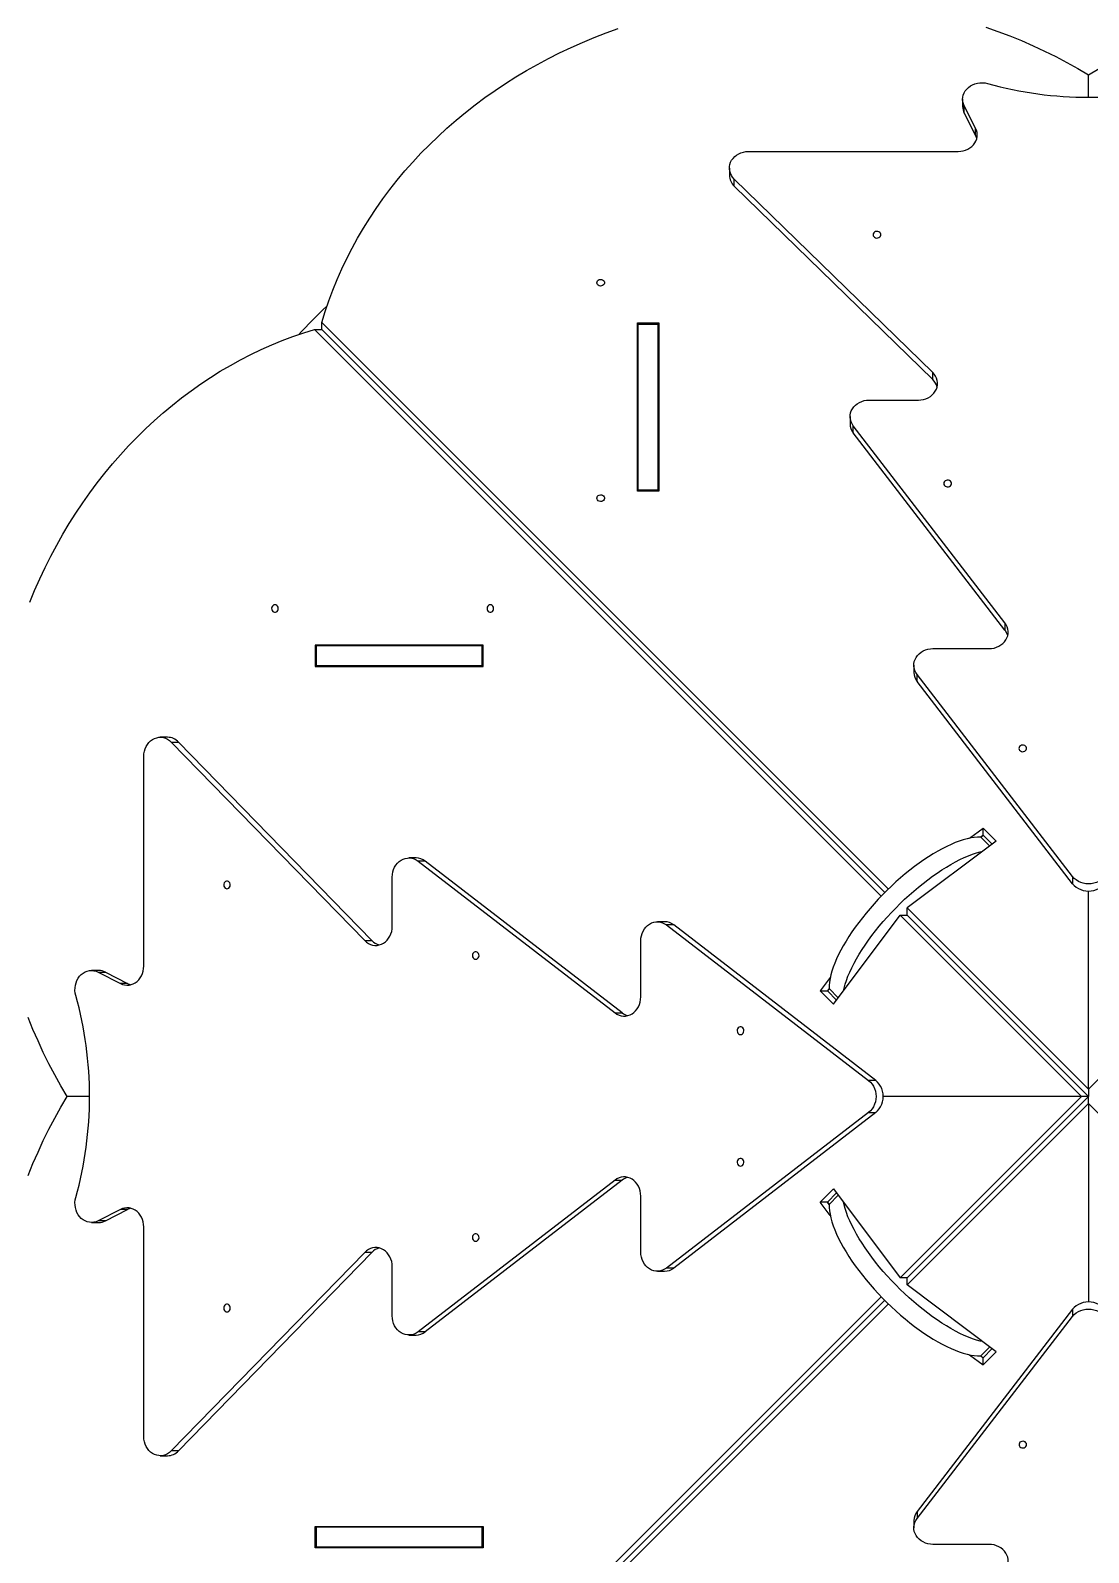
# Model space of a CAD drawing. Header units: millimetres. Extents: x -5136 to 7768, y -7241 to 6389.
# Drawn here: x -1202 to -96, y 138 to 1729 of the extents above; entities that cross this region are included whole.
import ezdxf

# ---------------------------------------------------------------- set-up
doc = ezdxf.new("R2010")
doc.units = ezdxf.units.MM
for name, color, linetype in [('DIKOM_ОБЪЕКТ', 7, 'Continuous'), ('DIKOM_РАЗМЕР_ЗОНА', 7, 'Continuous'), ('DIKOM_РАЗМЕР_ОБЪЕКТА', 7, 'Continuous')]:
    doc.layers.add(name, color=color, linetype=linetype)
doc.styles.add('style1', font='arial.ttf', dxfattribs={"width": 0.8})
doc.dimstyles.new('1-50', dxfattribs={"dimtxt": 300, "dimasz": 200, "dimexe": 100, "dimexo": 0, "dimgap": 100, "dimtad": 1, "dimtxsty": 'style1', "dimcen": 200, "dimclrd": 7, "dimclre": 7, "dimclrt": 7, "dimadec": 1, "dimazin": 2, "dimtfac": 1, "dimtmove": 0, "dimatfit": 2, "dimfxl": 0, "dimlwd": 25, "dimlwe": 18, "dimarcsym": 0})

# ---------------------------------------------------------------- blocks, each defined once
blk = doc.blocks.new('*D11')
at = {"layer": 'Defpoints', "color": 0, "transparency": 16777216}
for p in [(-3635.9, 3225.1), (4714.3, -2234.9), (4714.3, -5855.6)]:
    blk.add_point(p, dxfattribs=at)
at = {"layer": 'DIKOM_РАЗМЕР_ОБЪЕКТА', "color": 7, "lineweight": 18, "transparency": 16777216}
for p, q in [((-3635.9, 3225.1), (-3635.9, -5955.6)), ((4714.3, -2234.9), (4714.3, -5955.6))]:
    blk.add_line(p, q, dxfattribs=at)
at = {"layer": 'DIKOM_РАЗМЕР_ОБЪЕКТА', "color": 7, "lineweight": 25, "transparency": 16777216}
blk.add_line((-3435.9, -5855.6), (4514.3, -5855.6), dxfattribs=at)
at = {"layer": 'DIKOM_РАЗМЕР_ОБЪЕКТА', "color": 7, "transparency": 16777216}
for points in [[(-3435.9, -5822.2), (-3435.9, -5888.9), (-3635.9, -5855.6)], [(4514.3, -5822.2), (4514.3, -5888.9), (4714.3, -5855.6)]]:
    blk.add_solid(points, dxfattribs=at)
at = {"layer": 'DIKOM_РАЗМЕР_ОБЪЕКТА', "color": 7, "transparency": 16777216, "insert": (351, -5602.3), "char_height": 300, "attachment_point": 5, "style": 'style1'}
blk.add_mtext('8350', dxfattribs=at)
blk = doc.blocks.new('*D12')
at = {"layer": 'Defpoints', "color": 0, "transparency": 16777216}
for p in [(-65.5, 6388.8), (-123.5, -5013.5), (7668.1, -5013.5)]:
    blk.add_point(p, dxfattribs=at)
at = {"layer": 'DIKOM_РАЗМЕР_ЗОНА', "color": 7, "lineweight": 18, "transparency": 16777216}
for p, q in [((-65.5, 6388.8), (7768.1, 6388.8)), ((-123.5, -5013.5), (7768.1, -5013.5))]:
    blk.add_line(p, q, dxfattribs=at)
at = {"layer": 'DIKOM_РАЗМЕР_ЗОНА', "color": 7, "lineweight": 25, "transparency": 16777216}
blk.add_line((7668.1, 6188.8), (7668.1, -4813.5), dxfattribs=at)
at = {"layer": 'DIKOM_РАЗМЕР_ЗОНА', "color": 7, "transparency": 16777216}
for points in [[(7634.7, 6188.8), (7701.4, 6188.8), (7668.1, 6388.8)], [(7634.7, -4813.5), (7701.4, -4813.5), (7668.1, -5013.5)]]:
    blk.add_solid(points, dxfattribs=at)
at = {"layer": 'DIKOM_РАЗМЕР_ЗОНА', "color": 7, "transparency": 16777216, "insert": (7414.9, 1332.3), "char_height": 300, "attachment_point": 5, "rotation": 90, "style": 'style1'}
blk.add_mtext('11400', dxfattribs=at)
blk = doc.blocks.new('*D13')
at = {"layer": 'Defpoints', "color": 0, "transparency": 16777216}
for p in [(-5135.9, 3339.1), (6199.1, -1534.9), (6199.1, -7141)]:
    blk.add_point(p, dxfattribs=at)
at = {"layer": 'DIKOM_РАЗМЕР_ОБЪЕКТА', "color": 7, "lineweight": 18, "transparency": 16777216}
for p, q in [((-5135.9, 3339.1), (-5135.9, -7241)), ((6199.1, -1534.9), (6199.1, -7241))]:
    blk.add_line(p, q, dxfattribs=at)
at = {"layer": 'DIKOM_РАЗМЕР_ОБЪЕКТА', "color": 7, "lineweight": 25, "transparency": 16777216}
blk.add_line((-4935.9, -7141), (5999.1, -7141), dxfattribs=at)
at = {"layer": 'DIKOM_РАЗМЕР_ОБЪЕКТА', "color": 7, "transparency": 16777216}
for points in [[(-4935.9, -7107.7), (-4935.9, -7174.3), (-5135.9, -7141)], [(5999.1, -7107.7), (5999.1, -7174.3), (6199.1, -7141)]]:
    blk.add_solid(points, dxfattribs=at)
at = {"layer": 'DIKOM_РАЗМЕР_ОБЪЕКТА', "color": 7, "transparency": 16777216, "insert": (1341, -6887.7), "char_height": 300, "attachment_point": 5, "style": 'style1'}
blk.add_mtext('11350', dxfattribs=at)

msp = doc.modelspace()

# ---------------------------------------------------------------- linework, layer by layer
at = {"layer": 'DIKOM_ОБЪЕКТ', "color": 7, "linetype": 'Continuous', "lineweight": 15}
for p, q in [((-95.686, 1659.421), (-95.686, 1682.963)), ((-227.363, 1657.384), (-227.363, 1649.884)), ((-213.741, 1627.165), (-225.639, 1650.35)), ((-225.639, 1642.85), (-225.639, 1650.35)), ((-225.639, 1642.85), (-213.741, 1619.665)), ((-213.741, 1619.665), (-213.741, 1627.165)), ((-451.149, 1602.81), (-232.017, 1602.81)), ((-471.149, 1585.49), (-471.149, 1577.99)), ((-258.608, 1371.83), (-466.097, 1573.982)), ((-466.097, 1566.482), (-466.097, 1573.982)), ((-466.097, 1566.482), (-258.608, 1364.33)), ((-904.745, 1416.66), (-312.448, 824.362)), ((-904.745, 1416.66), (-897.245, 1416.66)), ((-897.245, 1424.16), (-304.948, 831.862)), ((-897.245, 1416.66), (-897.245, 1424.16)), ((-897.245, 1416.66), (-308.729, 828.143)), ((-567.386, 1423.65), (-544.986, 1423.65)), ((-567.386, 1247.847), (-567.386, 1423.65)), ((-567.386, 1416.15), (-566.686, 1416.15)), ((-566.686, 1422.351), (-545.686, 1422.351)), ((-566.686, 1249.146), (-566.686, 1422.351)), ((-545.686, 1249.146), (-545.686, 1422.351)), ((-545.686, 1416.15), (-544.986, 1416.15)), ((-544.986, 1423.65), (-544.986, 1247.847)), ((-258.608, 1364.33), (-258.608, 1371.83)), ((-324.982, 1343.002), (-273.556, 1343.002)), ((-344.982, 1325.682), (-344.982, 1318.182)), ((-183.082, 1110.123), (-341.623, 1316.074)), ((-341.623, 1308.574), (-341.623, 1316.074)), ((-183.082, 1102.623), (-341.623, 1308.574)), ((-544.986, 1247.847), (-567.386, 1247.847)), ((-566.686, 1249.146), (-545.686, 1249.146)), ((-566.686, 1247.847), (-566.686, 1249.146)), ((-545.686, 1247.847), (-545.686, 1249.146)), ((-183.082, 1110.123), (-183.082, 1102.623)), ((-728.433, 1086.8), (-904.236, 1086.8)), ((-904.236, 1086.8), (-904.236, 1064.4)), ((-902.937, 1065.1), (-902.937, 1086.1)), ((-729.732, 1086.1), (-902.937, 1086.1)), ((-896.736, 1086.8), (-896.736, 1086.1)), ((-729.732, 1065.1), (-729.732, 1086.1)), ((-728.433, 1086.1), (-729.732, 1086.1)), ((-728.433, 1064.4), (-728.433, 1086.8)), ((-258.316, 1083.195), (-199.723, 1083.195)), ((-904.236, 1064.4), (-728.433, 1064.4)), ((-729.732, 1065.1), (-902.937, 1065.1)), ((-896.736, 1065.1), (-896.736, 1064.4)), ((-728.433, 1065.1), (-729.732, 1065.1)), ((-278.316, 1065.874), (-278.316, 1058.374)), ((-112.327, 845.005), (-274.957, 1056.267)), ((-274.957, 1048.767), (-274.957, 1056.267)), ((-112.327, 837.505), (-274.957, 1048.767)), ((-1058.575, 990.564), (-1066.075, 990.564)), ((-1083.396, 751.431), (-1083.396, 970.564)), ((-1054.568, 985.512), (-852.416, 778.022)), ((-1054.568, 985.512), (-1047.068, 985.512)), ((-1047.068, 985.512), (-844.916, 778.022)), ((-219.981, 885.102), (-205.977, 895.605)), ((-205.977, 895.605), (-192.229, 881.857)), ((-205.977, 888.105), (-205.977, 895.605)), ((-192.229, 881.857), (-285.208, 812.123)), ((-208.423, 886.271), (-205.977, 888.105)), ((-205.972, 888.1), (-208.423, 886.271)), ((-198.96, 876.809), (-208.423, 886.271)), ((-205.977, 888.105), (-196.515, 878.643)), ((-798.768, 864.397), (-806.268, 864.397)), ((-796.66, 861.038), (-590.709, 702.496)), ((-789.16, 861.038), (-796.66, 861.038)), ((-583.209, 702.496), (-789.16, 861.038)), ((-823.588, 792.971), (-823.588, 844.397)), ((-112.327, 845.005), (-112.327, 837.505)), ((-95.686, 622.6), (-95.686, 829.792)), ((-285.208, 812.123), (-95.686, 622.6)), ((-285.208, 804.623), (-285.208, 812.123)), ((93.836, 812.123), (-95.686, 622.6)), ((-538.96, 797.73), (-546.46, 797.73)), ((-362.443, 711.643), (-292.708, 804.623)), ((-292.708, 804.623), (-103.186, 615.1)), ((-292.708, 804.623), (-285.208, 804.623)), ((-285.208, 804.623), (-95.686, 615.1)), ((-536.852, 794.371), (-325.59, 631.741)), ((-529.352, 794.371), (-536.852, 794.371)), ((-318.09, 631.741), (-529.352, 794.371)), ((-852.416, 778.022), (-844.916, 778.022)), ((-563.781, 719.137), (-563.781, 777.73)), ((-1130.47, 746.777), (-1137.97, 746.777)), ((-1130.935, 745.053), (-1107.751, 733.155)), ((-1130.935, 745.053), (-1123.435, 745.053)), ((-1123.435, 745.053), (-1100.251, 733.155)), ((-1100.251, 733.155), (-1107.751, 733.155)), ((-365.687, 739.395), (-376.191, 725.391)), ((-376.191, 725.391), (-362.443, 711.643)), ((-376.191, 725.391), (-368.691, 725.391)), ((-366.856, 727.837), (-368.691, 725.391)), ((-368.691, 725.391), (-359.229, 715.929)), ((-366.856, 727.837), (-368.686, 725.386)), ((-366.856, 727.837), (-357.394, 718.375)), ((-590.709, 702.496), (-583.209, 702.496)), ((-318.09, 631.741), (-325.59, 631.741)), ((-95.686, 622.6), (-95.686, 615.1)), ((-1140.007, 615.1), (-1163.549, 615.1)), ((-103.186, 615.1), (-310.377, 615.1)), ((-292.708, 425.578), (-103.186, 615.1)), ((-285.208, 425.578), (-95.686, 615.1)), ((-285.208, 418.078), (-95.686, 607.6)), ((-95.686, 615.1), (-103.186, 615.1)), ((-95.686, 607.6), (-95.686, 615.1)), ((-95.686, 607.6), (-95.686, 400.409)), ((93.836, 418.078), (-95.686, 607.6)), ((-325.59, 598.459), (-536.852, 435.83)), ((-318.09, 598.459), (-529.352, 435.83)), ((-325.59, 598.459), (-318.09, 598.459)), ((-590.709, 527.704), (-796.66, 369.163)), ((-583.209, 527.704), (-789.16, 369.163)), ((-590.709, 527.704), (-583.209, 527.704)), ((-563.781, 452.471), (-563.781, 511.063)), ((-376.191, 504.81), (-362.443, 518.557)), ((-368.691, 504.81), (-359.229, 514.272)), ((-357.394, 511.826), (-366.856, 502.364)), ((-362.443, 518.557), (-292.708, 425.578)), ((-1107.751, 497.046), (-1130.935, 485.148)), ((-1123.435, 485.148), (-1100.251, 497.046)), ((-1100.251, 497.046), (-1107.751, 497.046)), ((-365.687, 490.806), (-376.191, 504.81)), ((-368.691, 504.81), (-376.191, 504.81)), ((-366.856, 502.364), (-368.691, 504.81)), ((-368.686, 504.814), (-366.856, 502.364)), ((-1137.97, 483.424), (-1130.47, 483.424)), ((-1123.435, 485.148), (-1130.935, 485.148)), ((-1083.396, 259.637), (-1083.396, 478.77)), ((-852.416, 452.178), (-1054.568, 244.689)), ((-1047.068, 244.689), (-844.916, 452.178)), ((-844.916, 452.178), (-852.416, 452.178)), ((-823.588, 385.804), (-823.588, 437.23)), ((-546.46, 432.471), (-538.96, 432.471)), ((-529.352, 435.83), (-536.852, 435.83)), ((-285.208, 425.578), (-292.708, 425.578)), ((-285.208, 418.078), (-285.208, 425.578)), ((-192.229, 348.344), (-285.208, 418.078)), ((-904.745, -186.459), (-312.448, 405.839)), ((-897.245, -186.459), (-308.729, 402.057)), ((-897.245, -193.959), (-304.948, 398.339)), ((-112.327, 392.696), (-274.957, 181.434)), ((-274.957, 173.934), (-112.327, 385.196)), ((-112.327, 392.696), (-112.327, 385.196)), ((-789.16, 369.163), (-796.66, 369.163)), ((-806.268, 365.804), (-798.768, 365.804)), ((-208.423, 343.93), (-198.96, 353.392)), ((-205.977, 342.096), (-196.515, 351.558)), ((-219.981, 345.099), (-205.977, 334.596)), ((-208.423, 343.93), (-205.972, 342.101)), ((-208.423, 343.93), (-205.977, 342.096)), ((-205.977, 334.596), (-192.229, 348.344)), ((-205.977, 334.596), (-205.977, 342.096)), ((-1066.075, 239.637), (-1058.575, 239.637)), ((-1047.068, 244.689), (-1054.568, 244.689)), ((-274.957, 181.434), (-274.957, 173.934)), ((-904.236, 165.8), (-728.433, 165.8)), ((-904.236, 143.4), (-904.236, 165.8)), ((-902.937, 144.1), (-902.937, 165.1)), ((-729.732, 165.1), (-902.937, 165.1)), ((-896.736, 165.1), (-896.736, 165.8)), ((-729.732, 144.1), (-729.732, 165.1)), ((-728.433, 165.1), (-729.732, 165.1)), ((-728.433, 165.8), (-728.433, 143.4)), ((-278.316, 171.826), (-278.316, 164.326)), ((-728.433, 143.4), (-904.236, 143.4)), ((-729.732, 144.1), (-902.937, 144.1)), ((-896.736, 143.4), (-896.736, 144.1)), ((-728.433, 144.1), (-729.732, 144.1)), ((-199.723, 147.006), (-258.316, 147.006))]:
    msp.add_line(p, q, dxfattribs=at)
at = {"layer": 'DIKOM_ОБЪЕКТ', "color": 7, "linetype": 'Continuous', "lineweight": 15, "flags": 128}
for points in [[(-897.245, 1424.16), (-893.741, 1435.517), (-889.896, 1446.791), (-885.712, 1457.974), (-881.193, 1469.059), (-876.341, 1480.038), (-871.16, 1490.904), (-865.653, 1501.648), (-859.824, 1512.265), (-853.677, 1522.746), (-847.216, 1533.085), (-840.446, 1543.274), (-833.372, 1553.307), (-825.997, 1563.176), (-818.327, 1572.875), (-810.367, 1582.398), (-802.123, 1591.737), (-793.601, 1600.887), (-784.806, 1609.841), (-775.743, 1618.594), (-766.42, 1627.138), (-756.843, 1635.469), (-747.018, 1643.58), (-736.952, 1651.467), (-726.651, 1659.123), (-716.123, 1666.544), (-705.375, 1673.724), (-694.415, 1680.659), (-683.249, 1687.344), (-671.885, 1693.774), (-660.332, 1699.945), (-648.596, 1705.853), (-636.687, 1711.493), (-624.611, 1716.862), (-612.378, 1721.957), (-599.995, 1726.773), (-587.471, 1731.308)], [(-203.145, 1732.787), (-190.576, 1728.349), (-178.144, 1723.628), (-165.859, 1718.628), (-153.729, 1713.352), (-141.762, 1707.803), (-129.966, 1701.986), (-118.349, 1695.904), (-106.92, 1689.562), (-95.686, 1682.963)], [(-95.686, 1682.963), (-84.452, 1689.562), (-73.023, 1695.904), (-61.407, 1701.986), (-49.611, 1707.803), (-37.644, 1713.352), (-25.514, 1718.628), (-13.228, 1723.628), (-0.797, 1728.349), (11.773, 1732.787)], [(-225.639, 1650.35), (-226.568, 1652.551), (-227.146, 1654.841), (-227.361, 1657.178), (-227.21, 1659.519), (-226.696, 1661.82), (-225.827, 1664.04), (-224.62, 1666.138), (-223.097, 1668.076), (-221.286, 1669.818), (-219.22, 1671.332), (-216.937, 1672.591), (-214.478, 1673.572), (-211.889, 1674.255), (-209.217, 1674.63), (-206.511, 1674.689), (-203.821, 1674.431), (-201.196, 1673.861)], [(-232.017, 1602.81), (-229.373, 1602.962), (-226.775, 1603.416), (-224.269, 1604.163), (-221.899, 1605.19), (-219.707, 1606.48), (-217.731, 1608.009), (-216.006, 1609.751), (-214.562, 1611.675), (-213.424, 1613.748), (-212.613, 1615.933), (-212.143, 1618.192), (-212.021, 1620.484), (-212.251, 1622.771), (-212.827, 1625.011), (-213.741, 1627.165)], [(-212.491, 1616.381), (-212.827, 1617.511), (-213.741, 1619.665)], [(-466.097, 1573.982), (-467.751, 1575.832), (-469.103, 1577.857), (-470.126, 1580.021), (-470.804, 1582.285), (-471.123, 1584.608), (-471.078, 1586.947), (-470.67, 1589.259), (-469.906, 1591.502), (-468.799, 1593.636), (-467.371, 1595.621), (-465.647, 1597.421), (-463.658, 1599.004), (-461.442, 1600.34), (-459.038, 1601.406), (-456.489, 1602.181), (-453.844, 1602.652), (-451.149, 1602.81)], [(-320.872, 1515.777), (-320.694, 1514.756), (-320.177, 1513.826), (-319.366, 1513.069), (-318.333, 1512.553), (-317.171, 1512.323), (-315.982, 1512.4), (-314.872, 1512.777), (-313.94, 1513.421), (-313.268, 1514.274), (-312.917, 1515.261), (-312.917, 1516.294), (-313.268, 1517.28), (-313.94, 1518.134), (-314.872, 1518.777), (-315.982, 1519.155), (-317.171, 1519.232), (-318.333, 1519.002), (-319.366, 1518.486), (-320.177, 1517.729), (-320.694, 1516.798), (-320.872, 1515.777)], [(-609.686, 1465.653), (-609.508, 1466.674), (-608.991, 1467.604), (-608.18, 1468.361), (-607.148, 1468.877), (-605.985, 1469.107), (-604.796, 1469.03), (-603.686, 1468.653), (-602.754, 1468.009), (-602.082, 1467.156), (-601.731, 1466.169), (-601.731, 1465.136), (-602.082, 1464.15), (-602.754, 1463.296), (-603.686, 1462.653), (-604.796, 1462.275), (-605.985, 1462.198), (-607.148, 1462.428), (-608.18, 1462.944), (-608.991, 1463.701), (-609.508, 1464.631), (-609.686, 1465.653)], [(-1202.543, 1131.792), (-1197.448, 1144.025), (-1192.079, 1156.101), (-1186.438, 1168.011), (-1180.531, 1179.746), (-1174.36, 1191.3), (-1167.929, 1202.663), (-1161.245, 1213.829), (-1154.31, 1224.79), (-1147.129, 1235.538), (-1139.709, 1246.065), (-1132.052, 1256.366), (-1124.166, 1266.432), (-1116.054, 1276.257), (-1107.724, 1285.835), (-1099.179, 1295.158), (-1090.427, 1304.22), (-1081.473, 1313.015), (-1072.323, 1321.538), (-1062.984, 1329.782), (-1053.461, 1337.741), (-1043.762, 1345.411), (-1033.893, 1352.786), (-1023.86, 1359.861), (-1013.671, 1366.631), (-1003.332, 1373.091), (-992.851, 1379.238), (-982.234, 1385.067), (-971.489, 1390.574), (-960.624, 1395.755), (-949.645, 1400.607), (-938.56, 1405.126), (-927.377, 1409.31), (-916.102, 1413.155), (-904.745, 1416.66)], [(-273.556, 1343.002), (-270.862, 1343.16), (-268.216, 1343.631), (-265.668, 1344.407), (-263.264, 1345.472), (-261.047, 1346.809), (-259.059, 1348.391), (-257.335, 1350.192), (-255.906, 1352.177), (-254.8, 1354.311), (-254.036, 1356.554), (-253.627, 1358.866), (-253.582, 1361.205), (-253.902, 1363.527), (-254.579, 1365.791), (-255.603, 1367.956), (-256.954, 1369.981), (-258.608, 1371.83)], [(-341.623, 1316.074), (-342.965, 1318.1), (-343.979, 1320.264), (-344.648, 1322.526), (-344.959, 1324.846), (-344.908, 1327.18), (-344.494, 1329.488), (-343.725, 1331.726), (-342.616, 1333.855), (-341.186, 1335.835), (-339.462, 1337.63), (-337.475, 1339.208), (-335.26, 1340.541), (-332.859, 1341.603), (-330.314, 1342.376), (-327.673, 1342.845), (-324.982, 1343.002)], [(-247.053, 1255.785), (-246.875, 1254.764), (-246.358, 1253.834), (-245.547, 1253.077), (-244.514, 1252.56), (-243.352, 1252.331), (-242.163, 1252.408), (-241.053, 1252.785), (-240.121, 1253.429), (-239.449, 1254.282), (-239.098, 1255.269), (-239.098, 1256.301), (-239.449, 1257.288), (-240.121, 1258.141), (-241.053, 1258.785), (-242.163, 1259.162), (-243.352, 1259.239), (-244.514, 1259.01), (-245.547, 1258.493), (-246.358, 1257.736), (-246.875, 1256.806), (-247.053, 1255.785)], [(-609.686, 1240.486), (-609.508, 1241.507), (-608.991, 1242.437), (-608.18, 1243.194), (-607.148, 1243.711), (-605.985, 1243.94), (-604.796, 1243.863), (-603.686, 1243.486), (-602.754, 1242.842), (-602.082, 1241.989), (-601.731, 1241.002), (-601.731, 1239.97), (-602.082, 1238.983), (-602.754, 1238.13), (-603.686, 1237.486), (-604.796, 1237.109), (-605.985, 1237.032), (-607.148, 1237.261), (-608.18, 1237.778), (-608.991, 1238.535), (-609.508, 1239.465), (-609.686, 1240.486)], [(-946.238, 1129.1), (-947.259, 1128.923), (-948.19, 1128.405), (-948.947, 1127.594), (-949.463, 1126.562), (-949.693, 1125.399), (-949.616, 1124.21), (-949.238, 1123.1), (-948.594, 1122.168), (-947.741, 1121.497), (-946.755, 1121.145), (-945.722, 1121.145), (-944.735, 1121.497), (-943.882, 1122.168), (-943.238, 1123.1), (-942.861, 1124.21), (-942.784, 1125.399), (-943.014, 1126.562), (-943.53, 1127.594), (-944.287, 1128.405), (-945.217, 1128.923), (-946.238, 1129.1)], [(-721.072, 1129.1), (-722.093, 1128.923), (-723.023, 1128.405), (-723.78, 1127.594), (-724.296, 1126.562), (-724.526, 1125.399), (-724.449, 1124.21), (-724.072, 1123.1), (-723.428, 1122.168), (-722.575, 1121.497), (-721.588, 1121.145), (-720.555, 1121.145), (-719.569, 1121.497), (-718.715, 1122.168), (-718.072, 1123.1), (-717.694, 1124.21), (-717.617, 1125.399), (-717.847, 1126.562), (-718.363, 1127.594), (-719.12, 1128.405), (-720.051, 1128.923), (-721.072, 1129.1)], [(-199.723, 1083.195), (-197.033, 1083.352), (-194.391, 1083.822), (-191.847, 1084.595), (-189.446, 1085.657), (-187.231, 1086.989), (-185.244, 1088.567), (-183.519, 1090.363), (-182.09, 1092.343), (-180.98, 1094.471), (-180.212, 1096.709), (-179.798, 1099.017), (-179.747, 1101.352), (-180.058, 1103.671), (-180.727, 1105.933), (-181.741, 1108.097), (-183.082, 1110.123)], [(-274.957, 1056.267), (-276.298, 1058.293), (-277.312, 1060.456), (-277.981, 1062.718), (-278.292, 1065.038), (-278.241, 1067.373), (-277.827, 1069.68), (-277.059, 1071.919), (-275.949, 1074.047), (-274.52, 1076.027), (-272.795, 1077.822), (-270.808, 1079.401), (-268.593, 1080.733), (-266.192, 1081.795), (-263.648, 1082.568), (-261.006, 1083.037), (-258.316, 1083.195)], [(-1083.396, 970.564), (-1083.238, 973.258), (-1082.767, 975.904), (-1081.992, 978.452), (-1080.926, 980.856), (-1079.59, 983.073), (-1078.007, 985.061), (-1076.207, 986.785), (-1074.221, 988.214), (-1072.088, 989.32), (-1069.844, 990.084), (-1067.532, 990.493), (-1065.194, 990.538), (-1062.871, 990.218), (-1060.607, 989.541), (-1058.443, 988.517), (-1056.417, 987.166), (-1054.568, 985.512)], [(-168.447, 978.933), (-168.269, 977.912), (-167.752, 976.981), (-166.941, 976.224), (-165.908, 975.708), (-164.746, 975.478), (-163.557, 975.555), (-162.447, 975.933), (-161.514, 976.576), (-160.843, 977.43), (-160.491, 978.416), (-160.491, 979.449), (-160.843, 980.436), (-161.514, 981.289), (-162.447, 981.933), (-163.557, 982.31), (-164.746, 982.387), (-165.908, 982.157), (-166.941, 981.641), (-167.752, 980.884), (-168.269, 979.954), (-168.447, 978.933)], [(-208.423, 886.271), (-211.702, 886.225), (-215.175, 885.911), (-218.831, 885.331), (-222.661, 884.487), (-226.652, 883.38), (-230.792, 882.014), (-235.07, 880.394), (-239.473, 878.523), (-243.986, 876.408), (-248.598, 874.055), (-253.294, 871.471), (-258.06, 868.663), (-262.883, 865.64), (-267.747, 862.411), (-272.639, 858.986), (-277.543, 855.374), (-282.446, 851.586), (-287.332, 847.635), (-292.187, 843.53), (-296.997, 839.286), (-301.747, 834.913), (-306.423, 830.426), (-311.012, 825.837), (-315.499, 821.161), (-319.871, 816.411), (-324.116, 811.601), (-328.22, 806.746), (-332.172, 801.86), (-335.96, 796.957), (-339.571, 792.053), (-342.997, 787.161), (-346.226, 782.297), (-349.249, 777.475), (-352.057, 772.708), (-354.641, 768.012), (-356.994, 763.401), (-359.109, 758.887), (-360.98, 754.485), (-362.6, 750.207), (-363.966, 746.066), (-365.072, 742.075), (-365.917, 738.246), (-366.497, 734.589), (-366.81, 731.116), (-366.856, 727.837)], [(-823.588, 844.397), (-823.431, 847.087), (-822.961, 849.728), (-822.189, 852.273), (-821.126, 854.674), (-819.794, 856.889), (-818.216, 858.876), (-816.42, 860.601), (-814.441, 862.03), (-812.312, 863.139), (-810.074, 863.908), (-807.766, 864.322), (-805.431, 864.373), (-803.112, 864.062), (-800.85, 863.393), (-798.686, 862.379), (-796.66, 861.038)], [(-351.94, 725.648), (-351.325, 728.327), (-350.218, 732.318), (-348.852, 736.459), (-347.232, 740.737), (-345.361, 745.139), (-343.246, 749.653), (-340.893, 754.265), (-338.309, 758.961), (-335.501, 763.727), (-332.478, 768.549), (-329.249, 773.414), (-325.824, 778.305), (-322.212, 783.21), (-318.424, 788.112), (-314.473, 792.998), (-310.368, 797.853), (-306.124, 802.663), (-301.751, 807.413), (-297.264, 812.09), (-292.675, 816.678), (-287.999, 821.165), (-283.249, 825.538), (-278.439, 829.783), (-273.584, 833.887), (-268.698, 837.839), (-263.795, 841.626), (-258.891, 845.238), (-253.999, 848.664), (-249.135, 851.893), (-244.313, 854.915), (-239.546, 857.723), (-234.85, 860.307), (-230.239, 862.661), (-225.725, 864.776), (-221.323, 866.646), (-217.045, 868.267), (-212.904, 869.632), (-208.913, 870.739), (-206.233, 871.354)], [(-79.045, 845.005), (-80.761, 843.082), (-82.771, 841.387), (-85.035, 839.952), (-87.509, 838.806), (-90.144, 837.97), (-92.887, 837.462), (-95.686, 837.292), (-98.485, 837.462), (-101.229, 837.97), (-103.863, 838.806), (-106.337, 839.952), (-108.601, 841.387), (-110.611, 843.082), (-112.327, 845.005)], [(-996.363, 832.286), (-995.342, 832.464), (-994.412, 832.981), (-993.655, 833.792), (-993.138, 834.825), (-992.909, 835.987), (-992.986, 837.176), (-993.363, 838.286), (-994.007, 839.219), (-994.86, 839.89), (-995.847, 840.242), (-996.879, 840.242), (-997.866, 839.89), (-998.719, 839.219), (-999.363, 838.286), (-999.74, 837.176), (-999.817, 835.987), (-999.588, 834.825), (-999.071, 833.792), (-998.314, 832.981), (-997.384, 832.464), (-996.363, 832.286)], [(-112.327, 837.505), (-110.611, 835.582), (-108.601, 833.887), (-106.337, 832.452), (-103.863, 831.306), (-101.229, 830.47), (-98.485, 829.962), (-95.686, 829.792), (-92.887, 829.962), (-90.144, 830.47), (-87.509, 831.306), (-85.035, 832.452), (-82.771, 833.887), (-80.761, 835.582), (-79.045, 837.505)], [(-563.781, 777.73), (-563.623, 780.42), (-563.154, 783.062), (-562.381, 785.606), (-561.319, 788.008), (-559.986, 790.222), (-558.408, 792.21), (-556.613, 793.934), (-554.633, 795.364), (-552.504, 796.473), (-550.266, 797.241), (-547.959, 797.655), (-545.624, 797.707), (-543.304, 797.395), (-541.042, 796.726), (-538.878, 795.712), (-536.852, 794.371)], [(-852.416, 778.022), (-850.567, 776.369), (-848.542, 775.017), (-846.377, 773.994), (-844.113, 773.316), (-841.79, 772.997), (-839.452, 773.042), (-837.14, 773.45), (-834.896, 774.214), (-832.763, 775.321), (-830.777, 776.749), (-828.977, 778.473), (-827.394, 780.461), (-826.058, 782.678), (-824.992, 785.082), (-824.217, 787.63), (-823.746, 790.276), (-823.588, 792.971)], [(-736.371, 758.467), (-735.35, 758.645), (-734.419, 759.162), (-733.662, 759.973), (-733.146, 761.006), (-732.916, 762.168), (-732.994, 763.357), (-733.371, 764.467), (-734.015, 765.399), (-734.868, 766.071), (-735.855, 766.422), (-736.887, 766.422), (-737.874, 766.071), (-738.727, 765.399), (-739.371, 764.467), (-739.748, 763.357), (-739.825, 762.168), (-739.595, 761.006), (-739.079, 759.973), (-738.322, 759.162), (-737.392, 758.645), (-736.371, 758.467)], [(-1107.751, 733.155), (-1105.596, 732.241), (-1103.356, 731.665), (-1101.07, 731.435), (-1098.777, 731.557), (-1096.519, 732.027), (-1094.334, 732.839), (-1092.261, 733.976), (-1090.337, 735.42), (-1088.595, 737.145), (-1087.065, 739.121), (-1085.776, 741.314), (-1084.748, 743.683), (-1084.001, 746.189), (-1083.548, 748.787), (-1083.396, 751.431)], [(-1154.446, 720.61), (-1155.017, 723.235), (-1155.275, 725.926), (-1155.216, 728.631), (-1154.841, 731.303), (-1154.157, 733.892), (-1153.177, 736.351), (-1151.918, 738.634), (-1150.404, 740.701), (-1148.662, 742.512), (-1146.724, 744.035), (-1144.626, 745.241), (-1142.406, 746.11), (-1140.104, 746.625), (-1137.764, 746.776), (-1135.427, 746.56), (-1133.137, 745.983), (-1130.935, 745.053)], [(-1100.251, 733.155), (-1098.096, 732.241), (-1096.966, 731.906)], [(-590.709, 702.496), (-588.683, 701.155), (-586.519, 700.141), (-584.257, 699.472), (-581.937, 699.161), (-579.603, 699.212), (-577.295, 699.626), (-575.057, 700.395), (-572.928, 701.504), (-570.948, 702.934), (-569.153, 704.658), (-567.575, 706.645), (-566.242, 708.86), (-565.18, 711.261), (-564.407, 713.806), (-563.938, 716.447), (-563.781, 719.137)], [(-1163.549, 615.1), (-1170.148, 626.334), (-1176.49, 637.764), (-1182.572, 649.38), (-1188.389, 661.176), (-1193.938, 673.143), (-1199.214, 685.273), (-1204.214, 697.558)], [(-459.518, 679.861), (-458.497, 680.039), (-457.567, 680.556), (-456.81, 681.367), (-456.294, 682.4), (-456.064, 683.562), (-456.141, 684.751), (-456.518, 685.861), (-457.162, 686.793), (-458.015, 687.465), (-459.002, 687.816), (-460.035, 687.816), (-461.021, 687.465), (-461.875, 686.793), (-462.518, 685.861), (-462.896, 684.751), (-462.973, 683.562), (-462.743, 682.4), (-462.227, 681.367), (-461.47, 680.556), (-460.539, 680.039), (-459.518, 679.861)], [(-325.59, 631.741), (-323.668, 630.025), (-321.973, 628.015), (-320.538, 625.751), (-319.391, 623.277), (-318.556, 620.643), (-318.048, 617.899), (-317.877, 615.1), (-318.048, 612.302), (-318.556, 609.558), (-319.391, 606.923), (-320.538, 604.45), (-321.973, 602.186), (-323.668, 600.176), (-325.59, 598.459)], [(-318.09, 598.459), (-316.168, 600.176), (-314.473, 602.186), (-313.038, 604.45), (-311.891, 606.923), (-311.056, 609.558), (-310.548, 612.302), (-310.377, 615.1), (-310.548, 617.899), (-311.056, 620.643), (-311.891, 623.277), (-313.038, 625.751), (-314.473, 628.015), (-316.168, 630.025), (-318.09, 631.741)], [(-1204.214, 532.643), (-1199.214, 544.928), (-1193.938, 557.058), (-1188.389, 569.025), (-1182.572, 580.821), (-1176.49, 592.437), (-1170.148, 603.866), (-1163.549, 615.1)], [(-459.518, 542.34), (-458.497, 542.518), (-457.567, 543.035), (-456.81, 543.846), (-456.294, 544.879), (-456.064, 546.041), (-456.141, 547.23), (-456.518, 548.34), (-457.162, 549.272), (-458.015, 549.944), (-459.002, 550.295), (-460.035, 550.295), (-461.021, 549.944), (-461.875, 549.272), (-462.518, 548.34), (-462.896, 547.23), (-462.973, 546.041), (-462.743, 544.879), (-462.227, 543.846), (-461.47, 543.035), (-460.539, 542.518), (-459.518, 542.34)], [(-563.781, 511.063), (-563.938, 513.754), (-564.407, 516.395), (-565.18, 518.94), (-566.242, 521.341), (-567.575, 523.555), (-569.153, 525.543), (-570.948, 527.267), (-572.928, 528.697), (-575.057, 529.806), (-577.295, 530.575), (-579.603, 530.988), (-581.937, 531.04), (-584.257, 530.729), (-586.519, 530.06), (-588.683, 529.045), (-590.709, 527.704)], [(-1130.935, 485.148), (-1133.137, 484.218), (-1135.427, 483.64), (-1137.764, 483.425), (-1140.104, 483.576), (-1142.406, 484.091), (-1144.626, 484.959), (-1146.724, 486.166), (-1148.662, 487.689), (-1150.404, 489.5), (-1151.918, 491.566), (-1153.177, 493.85), (-1154.157, 496.308), (-1154.841, 498.897), (-1155.216, 501.569), (-1155.275, 504.275), (-1155.017, 506.966), (-1154.446, 509.591)], [(-1083.396, 478.77), (-1083.548, 481.414), (-1084.001, 484.012), (-1084.748, 486.518), (-1085.776, 488.887), (-1087.065, 491.079), (-1088.595, 493.055), (-1090.337, 494.781), (-1092.261, 496.225), (-1094.334, 497.362), (-1096.519, 498.173), (-1098.777, 498.644), (-1101.07, 498.765), (-1103.356, 498.536), (-1105.596, 497.959), (-1107.751, 497.046)], [(-1096.966, 498.295), (-1098.096, 497.959), (-1100.251, 497.046)], [(-366.856, 502.364), (-366.81, 499.085), (-366.497, 495.612), (-365.917, 491.955), (-365.072, 488.126), (-363.966, 484.135), (-362.6, 479.994), (-360.98, 475.716), (-359.109, 471.314), (-356.994, 466.8), (-354.641, 462.189), (-352.057, 457.492), (-349.249, 452.726), (-346.226, 447.904), (-342.997, 443.039), (-339.571, 438.148), (-335.96, 433.243), (-332.172, 428.341), (-328.22, 423.455), (-324.116, 418.6), (-319.871, 413.79), (-315.499, 409.04), (-311.012, 404.363), (-306.423, 399.775), (-301.747, 395.288), (-296.997, 390.915), (-292.187, 386.671), (-287.332, 382.566), (-282.446, 378.614), (-277.543, 374.827), (-272.639, 371.215), (-267.747, 367.79), (-262.883, 364.561), (-258.06, 361.538), (-253.294, 358.73), (-248.598, 356.146), (-243.986, 353.793), (-239.473, 351.678), (-235.07, 349.807), (-230.792, 348.187), (-226.652, 346.821), (-222.661, 345.714), (-218.831, 344.87), (-215.175, 344.29), (-211.702, 343.976), (-208.423, 343.93)], [(-206.233, 358.847), (-208.913, 359.462), (-212.904, 360.569), (-217.045, 361.934), (-221.323, 363.555), (-225.725, 365.425), (-230.239, 367.54), (-234.85, 369.893), (-239.546, 372.478), (-244.313, 375.285), (-249.135, 378.308), (-253.999, 381.537), (-258.891, 384.963), (-263.795, 388.575), (-268.698, 392.362), (-273.584, 396.314), (-278.439, 400.418), (-283.249, 404.663), (-287.999, 409.035), (-292.675, 413.523), (-297.264, 418.111), (-301.751, 422.788), (-306.124, 427.538), (-310.368, 432.347), (-314.473, 437.203), (-318.424, 442.089), (-322.212, 446.991), (-325.824, 451.896), (-329.249, 456.787), (-332.478, 461.651), (-335.501, 466.474), (-338.309, 471.24), (-340.893, 475.936), (-343.246, 480.548), (-345.361, 485.062), (-347.232, 489.464), (-348.852, 493.742), (-350.218, 497.882), (-351.325, 501.873), (-351.94, 504.553)], [(-736.371, 463.734), (-735.35, 463.911), (-734.419, 464.429), (-733.662, 465.24), (-733.146, 466.272), (-732.916, 467.435), (-732.994, 468.624), (-733.371, 469.734), (-734.015, 470.666), (-734.868, 471.338), (-735.855, 471.689), (-736.887, 471.689), (-737.874, 471.338), (-738.727, 470.666), (-739.371, 469.734), (-739.748, 468.624), (-739.825, 467.435), (-739.595, 466.272), (-739.079, 465.24), (-738.322, 464.429), (-737.392, 463.911), (-736.371, 463.734)], [(-823.588, 437.23), (-823.746, 439.925), (-824.217, 442.57), (-824.992, 445.118), (-826.058, 447.523), (-827.394, 449.739), (-828.977, 451.728), (-830.777, 453.452), (-832.763, 454.88), (-834.896, 455.987), (-837.14, 456.751), (-839.452, 457.159), (-841.79, 457.204), (-844.113, 456.885), (-846.377, 456.207), (-848.542, 455.184), (-850.567, 453.832), (-852.416, 452.178)], [(-536.852, 435.83), (-538.878, 434.489), (-541.042, 433.474), (-543.304, 432.806), (-545.624, 432.494), (-547.959, 432.546), (-550.266, 432.96), (-552.504, 433.728), (-554.633, 434.837), (-556.613, 436.267), (-558.408, 437.991), (-559.986, 439.979), (-561.319, 442.193), (-562.381, 444.595), (-563.154, 447.139), (-563.623, 449.78), (-563.781, 452.471)], [(-996.363, 389.915), (-995.342, 390.092), (-994.412, 390.61), (-993.655, 391.421), (-993.138, 392.453), (-992.909, 393.616), (-992.986, 394.805), (-993.363, 395.915), (-994.007, 396.847), (-994.86, 397.518), (-995.847, 397.87), (-996.879, 397.87), (-997.866, 397.518), (-998.719, 396.847), (-999.363, 395.915), (-999.74, 394.805), (-999.817, 393.616), (-999.588, 392.453), (-999.071, 391.421), (-998.314, 390.61), (-997.384, 390.092), (-996.363, 389.915)], [(-79.045, 392.696), (-80.761, 394.618), (-82.771, 396.314), (-85.035, 397.749), (-87.509, 398.895), (-90.144, 399.731), (-92.887, 400.239), (-95.686, 400.409), (-98.485, 400.239), (-101.229, 399.731), (-103.863, 398.895), (-106.337, 397.749), (-108.601, 396.314), (-110.611, 394.618), (-112.327, 392.696)], [(-796.66, 369.163), (-798.686, 367.822), (-800.85, 366.808), (-803.112, 366.139), (-805.431, 365.827), (-807.766, 365.879), (-810.074, 366.293), (-812.312, 367.061), (-814.441, 368.171), (-816.42, 369.6), (-818.216, 371.325), (-819.794, 373.312), (-821.126, 375.527), (-822.189, 377.928), (-822.961, 380.472), (-823.431, 383.114), (-823.588, 385.804)], [(-112.327, 385.196), (-110.611, 387.118), (-108.601, 388.814), (-106.337, 390.249), (-103.863, 391.395), (-101.229, 392.231), (-98.485, 392.739), (-95.686, 392.909), (-92.887, 392.739), (-90.144, 392.231), (-87.509, 391.395), (-85.035, 390.249), (-82.771, 388.814), (-80.761, 387.118), (-79.045, 385.196)], [(-1054.568, 244.689), (-1056.417, 243.035), (-1058.443, 241.684), (-1060.607, 240.66), (-1062.871, 239.983), (-1065.194, 239.663), (-1067.532, 239.708), (-1069.844, 240.117), (-1072.088, 240.881), (-1074.221, 241.987), (-1076.207, 243.416), (-1078.007, 245.14), (-1079.59, 247.128), (-1080.926, 249.345), (-1081.992, 251.749), (-1082.767, 254.297), (-1083.238, 256.943), (-1083.396, 259.637)], [(-160.447, 251.268), (-160.624, 252.289), (-161.142, 253.22), (-161.953, 253.977), (-162.985, 254.493), (-164.148, 254.723), (-165.337, 254.645), (-166.447, 254.268), (-167.379, 253.624), (-168.05, 252.771), (-168.402, 251.785), (-168.402, 250.752), (-168.05, 249.765), (-167.379, 248.912), (-166.447, 248.268), (-165.337, 247.891), (-164.148, 247.814), (-162.985, 248.044), (-161.953, 248.56), (-161.142, 249.317), (-160.624, 250.247), (-160.447, 251.268)], [(-258.316, 147.006), (-261.006, 147.163), (-263.648, 147.633), (-266.192, 148.406), (-268.593, 149.468), (-270.808, 150.8), (-272.795, 152.378), (-274.52, 154.174), (-275.949, 156.154), (-277.059, 158.282), (-277.827, 160.521), (-278.241, 162.828), (-278.292, 165.163), (-277.981, 167.482), (-277.312, 169.745), (-276.298, 171.908), (-274.957, 173.934)], [(-183.082, 120.078), (-181.741, 122.104), (-180.727, 124.267), (-180.058, 126.53), (-179.747, 128.849), (-179.798, 131.184), (-180.212, 133.491), (-180.98, 135.73), (-182.09, 137.858), (-183.519, 139.838), (-185.244, 141.634), (-187.231, 143.212), (-189.446, 144.544), (-191.847, 145.606), (-194.391, 146.379), (-197.033, 146.849), (-199.723, 147.006)]]:
    msp.add_lwpolyline(points, dxfattribs=at)
at = {"layer": 'DIKOM_ОБЪЕКТ', "color": 7, "linetype": 'Continuous', "lineweight": 15}
for centre, radius, start, end in [((-95.686, 2051.658), 392.254, 254.396277, 285.603723), ((-212.033, 1649.912), 15.33, 180.104815, 207.432558), ((-455.1, 1578.173), 16.05, 180.654666, 226.749855), ((-358.197, 877.377), 776.312, 133.427015, 136.5498), ((-270.077, 1352.333), 16.597, 14.800128, 46.289163), ((-329.262, 1318.287), 15.721, 180.383338, 218.157466), ((-195.846, 1092.698), 16.168, 14.568479, 37.867391), ((-262.595, 1058.48), 15.721, 180.383338, 218.157466), ((-1058.759, 974.514), 16.05, 43.250145, 89.345334), ((-798.853, 848.732), 15.665, 51.772651, 89.686545), ((-539.046, 782.065), 15.665, 51.772651, 89.686545), ((-832.919, 789.491), 16.597, 223.710837, 255.199872), ((-1130.498, 731.447), 15.33, 62.567442, 89.895185), ((-1532.244, 615.1), 392.254, 344.396277, 15.603723), ((-573.284, 715.26), 16.168, 232.132609, 255.431521), ((-573.284, 514.941), 16.168, 104.568479, 127.867391), ((-1130.498, 498.754), 15.33, 270.104815, 297.432558), ((-832.919, 440.71), 16.597, 104.800128, 136.289163), ((-539.065, 448.191), 15.721, 270.383338, 308.157466), ((-798.873, 381.525), 15.721, 270.383338, 308.157466), ((-1058.759, 255.686), 16.05, 270.654666, 316.749855), ((-262.651, 171.741), 15.665, 141.772651, 179.686545)]:
    msp.add_arc(centre, radius, start, end, dxfattribs=at)

# ---------------------------------------------------------------- dimensions: what is measured, and where the dimension line sits
at = {"layer": 'DIKOM_РАЗМЕР_ЗОНА'}
dim = msp.add_linear_dim(base=(7668.064, -5013.475), p1=(-65.499, 6388.777), p2=(-123.455, -5013.475), angle=90, text='11400', dimstyle='1-50', dxfattribs=at)
dim.commit()
dim.dimension.update_dxf_attribs({"geometry": '*D12', "text_midpoint": (7668.064, 1332.283), "dimtype": 160})
at = {"layer": 'DIKOM_РАЗМЕР_ОБЪЕКТА'}
for base, p1, p2, text, picture, middle in [((6199.116, -7140.991), (-5135.921, 3339.121), (6199.116, -1534.929), '11350', '*D13', (1341.037, -7140.991)), ((4714.314, -5855.576), (-3635.921, 3225.1), (4714.314, -2234.9), '8350', '*D11', (351.043, -5855.576))]:
    dim = msp.add_linear_dim(base=base, p1=p1, p2=p2, text=text, dimstyle='1-50', dxfattribs=at)
    dim.commit()
    dim.dimension.update_dxf_attribs({"geometry": picture, "text_midpoint": middle, "dimtype": 160})

doc.saveas('drawing.dxf')
